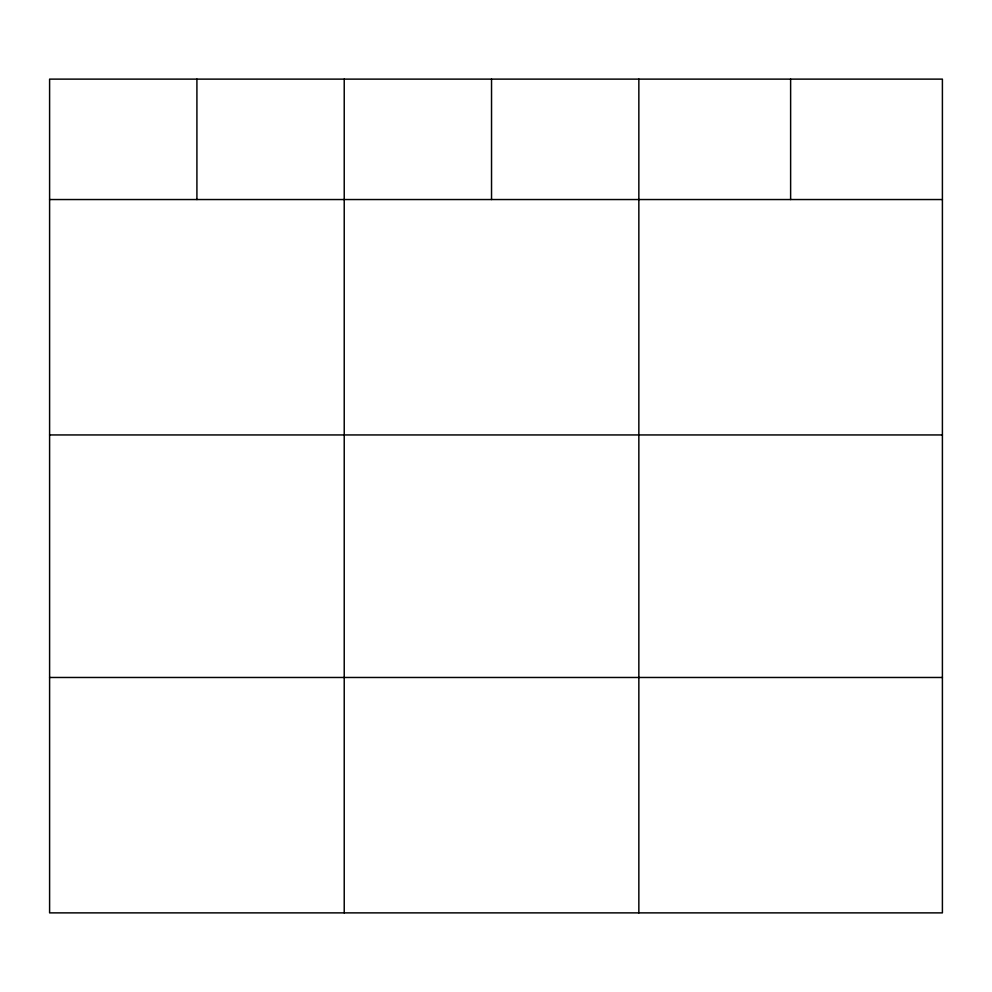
<?xml version="1.0" encoding="UTF-8"?>
<svg xmlns="http://www.w3.org/2000/svg" width="992" height="992" viewBox="0 0 992 992"><rect width="100%" height="100%" fill="white"/><g stroke="black" fill="none" stroke-linecap="round" stroke-linejoin="round"><path stroke-width="1.49" d="M942.4 199.541L942.4 912.876L49.6 912.876L49.6 79.124L942.4 79.124L942.4 199.541L49.6 199.541M49.6 434.942L942.4 434.942M49.6 677.474L942.4 677.474M790.624 79.124L790.624 199.541M638.848 79.124L638.848 912.876M491.536 79.124L491.536 199.541M344.224 79.124L344.224 912.876M196.912 79.124L196.912 199.541"/></g></svg>
